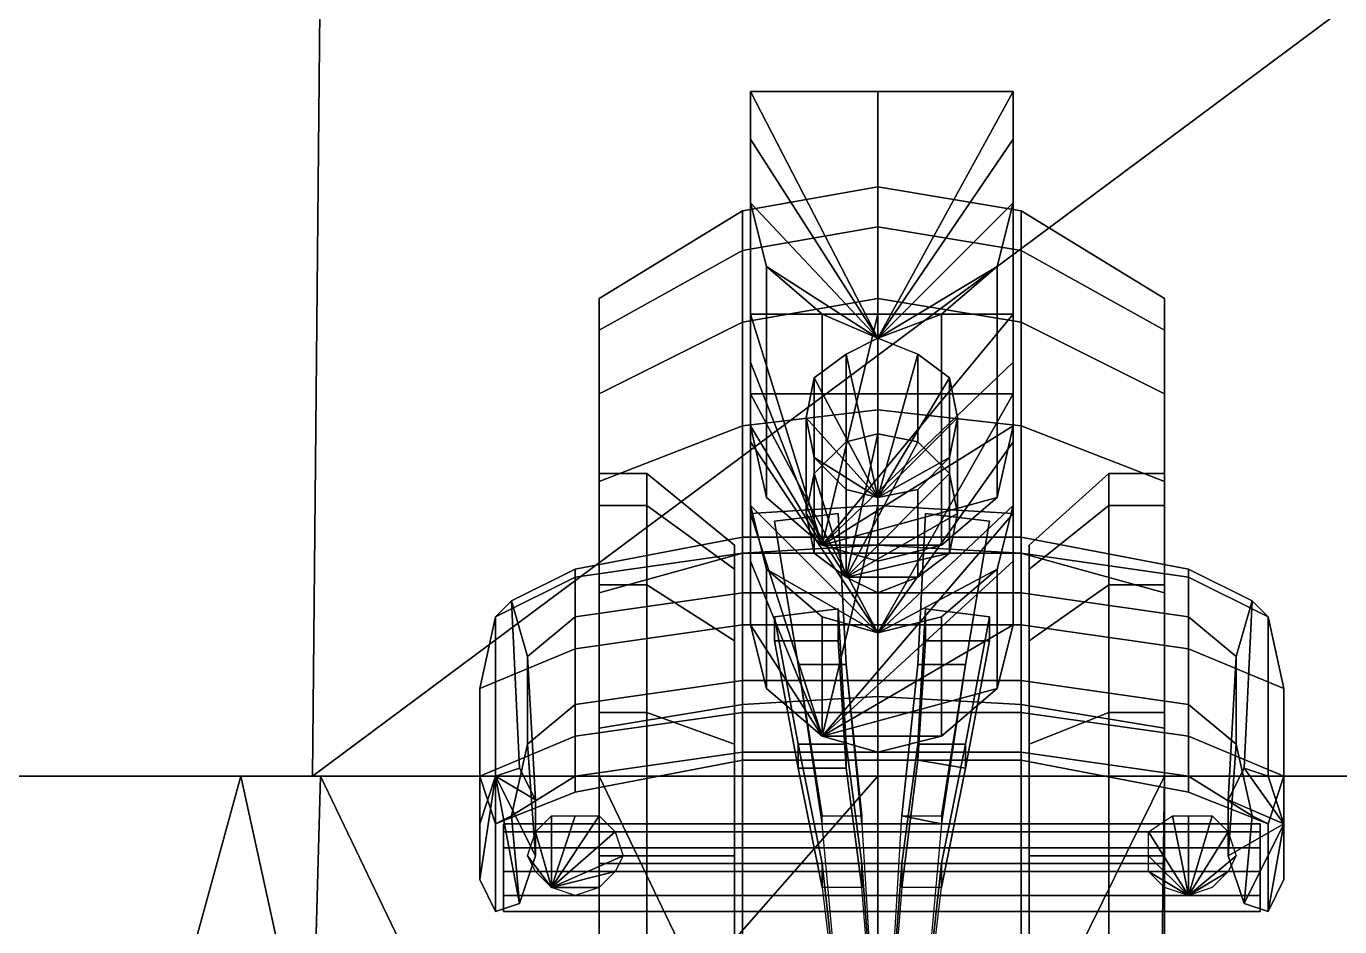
# Model space of a CAD drawing. Extents: x -2750 to 2751, y -1310 to 2918.
# Drawn here: x -106.9 to 58, y -1012.9 to -899.8 of the extents above; entities that cross this region are included whole.
import ezdxf

# ---------------------------------------------------------------- set-up
doc = ezdxf.new("R2010")
doc.units = 0

msp = doc.modelspace()

# ---------------------------------------------------------------- linework, layer by layer
at = {"layer": '219921', "color": 1}
for points in [[(0, -936, -251), (-16, -936, -251), (-16, -908, -127), (0, -908, -127)], [(-16, -936, -251), (-16, -942, -250), (-16, -914, -126), (-16, -908, -127)], [(0, -939, -120), (0, -908, -127), (-16, -908, -127), (0, -939, -120)], [(0, -939, -120), (-16, -908, -127), (-16, -914, -126), (0, -939, -120)], [(17, -936, -251), (0, -936, -251), (0, -908, -127), (17, -908, -127)], [(0, -939, -120), (17, -914, -126), (17, -908, -127), (0, -939, -120)], [(0, -939, -120), (17, -908, -127), (0, -908, -127), (0, -939, -120)], [(17, -942, -250), (17, -936, -251), (17, -908, -127), (17, -914, -126)], [(-16, -942, -250), (-16, -950, -248), (-16, -922, -124), (-16, -914, -126)], [(0, -939, -120), (-16, -914, -126), (-16, -922, -124), (0, -939, -120)], [(0, -939, -120), (17, -922, -124), (17, -914, -126), (0, -939, -120)], [(17, -950, -248), (17, -942, -250), (17, -914, -126), (17, -922, -124)], [(-17, -928, -480), (-17, -923, -461), (0, -920, -461), (0, -925, -481)], [(-17, -923, -461), (-17, -923, -441), (0, -920, -440), (0, -920, -461)], [(-17, -923, -441), (-17, -928, -421), (0, -925, -420), (0, -920, -440)], [(0, -925, -481), (0, -920, -461), (18, -923, -461), (18, -928, -480)], [(0, -920, -461), (0, -920, -440), (18, -923, -441), (18, -923, -461)], [(0, -920, -440), (0, -925, -420), (18, -928, -421), (18, -923, -441)], [(-16, -950, -248), (-14, -959, -246), (-14, -930, -122), (-16, -922, -124)], [(0, -939, -120), (-16, -922, -124), (-14, -930, -122), (0, -939, -120)], [(0, -939, -120), (15, -930, -122), (17, -922, -124), (0, -939, -120)], [(15, -959, -246), (17, -950, -248), (17, -922, -124), (15, -930, -122)], [(-35, -938, -476), (-35, -934, -459), (-17, -923, -461), (-17, -928, -480)], [(-35, -934, -459), (-35, -934, -442), (-17, -923, -441), (-17, -923, -461)], [(-35, -934, -442), (-35, -938, -425), (-17, -928, -421), (-17, -923, -441)], [(18, -928, -480), (18, -923, -461), (36, -934, -459), (36, -938, -476)], [(18, -923, -461), (18, -923, -441), (36, -934, -442), (36, -934, -459)], [(18, -923, -441), (18, -928, -421), (36, -938, -425), (36, -934, -442)], [(-17, -937, -497), (-17, -928, -480), (0, -925, -481), (0, -934, -499)], [(-17, -928, -421), (-17, -937, -404), (0, -934, -402), (0, -925, -420)], [(0, -934, -499), (0, -925, -481), (18, -928, -480), (18, -937, -497)], [(0, -925, -420), (0, -934, -402), (18, -937, -404), (18, -928, -421)], [(-35, -946, -491), (-35, -938, -476), (-17, -928, -480), (-17, -937, -497)], [(-35, -938, -425), (-35, -946, -410), (-17, -937, -404), (-17, -928, -421)], [(18, -937, -497), (18, -928, -480), (36, -938, -476), (36, -946, -491)], [(18, -928, -421), (18, -937, -404), (36, -946, -410), (36, -938, -425)], [(-14, -959, -246), (-7, -965, -245), (-7, -936, -121), (-14, -930, -122)], [(0, -939, -120), (-14, -930, -122), (-7, -936, -121), (0, -939, -120)], [(0, -939, -120), (8, -936, -121), (15, -930, -122), (0, -939, -120)], [(8, -965, -245), (15, -959, -246), (15, -930, -122), (8, -936, -121)], [(-35, -960, -432), (-35, -938, -425), (-35, -934, -442), (-35, -960, -432)], [(-35, -934, -442), (-35, -956, -451), (-35, -960, -432), (-35, -934, -442)], [(-35, -956, -451), (-35, -934, -442), (-35, -934, -459), (-35, -956, -451)], [(-35, -934, -459), (-35, -960, -469), (-35, -956, -451), (-35, -934, -459)], [(-35, -960, -469), (-35, -934, -459), (-35, -938, -476), (-35, -960, -469)], [(-17, -950, -512), (-17, -937, -497), (0, -934, -499), (0, -948, -515)], [(-17, -937, -404), (-17, -950, -389), (0, -948, -386), (0, -934, -402)], [(0, -948, -515), (0, -934, -499), (18, -937, -497), (18, -950, -512)], [(0, -934, -402), (0, -948, -386), (18, -950, -389), (18, -937, -404)], [(36, -934, -442), (36, -938, -425), (36, -960, -432), (36, -934, -442)], [(36, -960, -432), (36, -956, -451), (36, -934, -442), (36, -960, -432)], [(36, -934, -459), (36, -934, -442), (36, -956, -451), (36, -934, -459)], [(36, -956, -451), (36, -960, -469), (36, -934, -459), (36, -956, -451)], [(36, -938, -476), (36, -934, -459), (36, -960, -469), (36, -938, -476)], [(-7, -965, -245), (-16, -942, -250), (-16, -936, -251), (-7, -965, -245)], [(-7, -965, -245), (-16, -936, -251), (0, -936, -251), (-7, -965, -245)], [(-7, -965, -245), (0, -967, -245), (0, -939, -120), (-7, -936, -121)], [(-7, -965, -245), (0, -936, -251), (17, -936, -251), (-7, -965, -245)], [(-7, -965, -245), (17, -936, -251), (17, -942, -250), (-7, -965, -245)], [(0, -967, -245), (8, -965, -245), (8, -936, -121), (0, -939, -120)], [(-35, -957, -504), (-35, -946, -491), (-17, -937, -497), (-17, -950, -512)], [(-35, -946, -410), (-35, -957, -397), (-17, -950, -389), (-17, -937, -404)], [(-35, -970, -416), (-35, -946, -410), (-35, -938, -425), (-35, -970, -416)], [(-35, -938, -425), (-35, -960, -432), (-35, -970, -416), (-35, -938, -425)], [(-35, -938, -476), (-35, -970, -485), (-35, -960, -469), (-35, -938, -476)], [(-35, -970, -485), (-35, -938, -476), (-35, -946, -491), (-35, -970, -485)], [(18, -950, -512), (18, -937, -497), (36, -946, -491), (36, -957, -504)], [(18, -937, -404), (18, -950, -389), (36, -957, -397), (36, -946, -410)], [(36, -938, -425), (36, -946, -410), (36, -960, -432), (36, -938, -425)], [(36, -960, -469), (36, -970, -485), (36, -938, -476), (36, -960, -469)], [(36, -946, -491), (36, -938, -476), (36, -970, -485), (36, -946, -491)], [(0, -951, -299), (-4, -952, -299), (-4, -941, -244), (0, -939, -244)], [(0, -959, -240), (0, -939, -244), (-4, -941, -244), (0, -959, -240)], [(5, -952, -299), (0, -951, -299), (0, -939, -244), (5, -941, -244)], [(0, -959, -240), (5, -941, -244), (0, -939, -244), (0, -959, -240)], [(-4, -952, -299), (-8, -956, -298), (-8, -944, -243), (-4, -941, -244)], [(0, -959, -240), (-4, -941, -244), (-8, -944, -243), (0, -959, -240)], [(0, -959, -240), (9, -944, -243), (5, -941, -244), (0, -959, -240)], [(9, -956, -298), (5, -952, -299), (5, -941, -244), (9, -944, -243)], [(-7, -965, -245), (-16, -950, -248), (-16, -942, -250), (-7, -965, -245)], [(-7, -965, -245), (17, -942, -250), (17, -950, -248), (-7, -965, -245)], [(-8, -956, -298), (-9, -961, -297), (-9, -949, -242), (-8, -944, -243)], [(0, -959, -240), (-8, -944, -243), (-9, -949, -242), (0, -959, -240)], [(0, -959, -240), (10, -949, -242), (9, -944, -243), (0, -959, -240)], [(10, -961, -297), (9, -956, -298), (9, -944, -243), (10, -949, -242)], [(-35, -970, -416), (-35, -957, -397), (-35, -946, -410), (-35, -970, -416)], [(-35, -970, -485), (-35, -946, -491), (-35, -957, -504), (-35, -970, -485)], [(0, -960, -358), (-16, -961, -358), (-16, -946, -296), (0, -946, -296)], [(-16, -961, -358), (-16, -967, -356), (-16, -952, -294), (-16, -946, -296)], [(0, -976, -289), (0, -946, -296), (-16, -946, -296), (0, -976, -289)], [(0, -976, -289), (-16, -946, -296), (-16, -952, -294), (0, -976, -289)], [(17, -961, -358), (0, -960, -358), (0, -946, -296), (17, -946, -296)], [(0, -976, -289), (17, -952, -294), (17, -946, -296), (0, -976, -289)], [(0, -976, -289), (17, -946, -296), (0, -946, -296), (0, -976, -289)], [(17, -967, -356), (17, -961, -358), (17, -946, -296), (17, -952, -294)], [(36, -946, -410), (36, -957, -397), (36, -970, -416), (36, -946, -410)], [(36, -970, -416), (36, -960, -432), (36, -946, -410), (36, -970, -416)], [(36, -957, -504), (36, -946, -491), (36, -970, -485), (36, -957, -504)], [(-17, -966, -524), (-17, -950, -512), (0, -948, -515), (0, -965, -527)], [(-17, -950, -389), (-17, -966, -378), (0, -965, -375), (0, -948, -386)], [(0, -965, -527), (0, -948, -515), (18, -950, -512), (18, -966, -524)], [(0, -948, -386), (0, -965, -375), (18, -966, -378), (18, -950, -389)], [(-35, -971, -514), (-35, -957, -504), (-17, -950, -512), (-17, -966, -524)], [(-35, -957, -397), (-35, -971, -387), (-17, -966, -378), (-17, -950, -389)], [(-7, -965, -245), (-14, -959, -246), (-16, -950, -248), (-7, -965, -245)], [(-9, -961, -297), (-8, -966, -296), (-8, -954, -241), (-9, -949, -242)], [(0, -959, -240), (-9, -949, -242), (-8, -954, -241), (0, -959, -240)], [(-7, -965, -245), (17, -950, -248), (15, -959, -246), (-7, -965, -245)], [(0, -959, -240), (9, -954, -241), (10, -949, -242), (0, -959, -240)], [(9, -966, -296), (10, -961, -297), (10, -949, -242), (9, -954, -241)], [(18, -966, -524), (18, -950, -512), (36, -957, -504), (36, -971, -514)], [(18, -950, -389), (18, -966, -378), (36, -971, -387), (36, -957, -397)], [(-4, -969, -296), (-4, -952, -299), (0, -951, -299), (-4, -969, -296)], [(-4, -969, -296), (0, -951, -299), (5, -952, -299), (-4, -969, -296)], [(-16, -967, -356), (-16, -975, -354), (-16, -960, -293), (-16, -952, -294)], [(0, -976, -289), (-16, -952, -294), (-16, -960, -293), (0, -976, -289)], [(-4, -969, -296), (-8, -956, -298), (-4, -952, -299), (-4, -969, -296)], [(-4, -969, -296), (5, -952, -299), (9, -956, -298), (-4, -969, -296)], [(0, -976, -289), (17, -960, -293), (17, -952, -294), (0, -976, -289)], [(17, -975, -354), (17, -967, -356), (17, -952, -294), (17, -960, -293)], [(-8, -966, -296), (-4, -969, -296), (-4, -958, -240), (-8, -954, -241)], [(0, -959, -240), (-8, -954, -241), (-4, -958, -240), (0, -959, -240)], [(0, -959, -240), (5, -958, -240), (9, -954, -241), (0, -959, -240)], [(5, -969, -296), (9, -966, -296), (9, -954, -241), (5, -958, -240)], [(-29, -960, -469), (-29, -956, -451), (-35, -956, -451), (-35, -960, -469)], [(-29, -956, -451), (-29, -960, -432), (-35, -960, -432), (-35, -956, -451)], [(-18, -968, -466), (-18, -965, -451), (-29, -956, -451), (-29, -960, -469)], [(-18, -965, -451), (-18, -968, -436), (-29, -960, -432), (-29, -956, -451)], [(-4, -969, -296), (-9, -961, -297), (-8, -956, -298), (-4, -969, -296)], [(-4, -969, -296), (9, -956, -298), (10, -961, -297), (-4, -969, -296)], [(29, -960, -469), (29, -956, -451), (19, -965, -451), (19, -968, -466)], [(29, -956, -451), (29, -960, -432), (19, -968, -436), (19, -965, -451)], [(36, -960, -469), (36, -956, -451), (29, -956, -451), (29, -960, -469)], [(36, -956, -451), (36, -960, -432), (29, -960, -432), (29, -956, -451)], [(-35, -986, -406), (-35, -971, -387), (-35, -957, -397), (-35, -986, -406)], [(-35, -957, -397), (-35, -970, -416), (-35, -986, -406), (-35, -957, -397)], [(-35, -986, -496), (-35, -970, -485), (-35, -957, -504), (-35, -986, -496)], [(-35, -986, -496), (-35, -957, -504), (-35, -971, -514), (-35, -986, -496)], [(-4, -969, -296), (0, -971, -295), (0, -959, -240), (-4, -958, -240)], [(0, -971, -295), (5, -969, -296), (5, -958, -240), (0, -959, -240)], [(36, -957, -397), (36, -971, -387), (36, -970, -416), (36, -957, -397)], [(36, -971, -514), (36, -957, -504), (36, -970, -485), (36, -971, -514)], [(-7, -965, -245), (15, -959, -246), (8, -965, -245), (-7, -965, -245)], [(-29, -970, -485), (-29, -960, -469), (-35, -960, -469), (-35, -970, -485)], [(-29, -960, -432), (-29, -970, -416), (-35, -970, -416), (-35, -960, -432)], [(-18, -977, -478), (-18, -968, -466), (-29, -960, -469), (-29, -970, -485)], [(-18, -968, -436), (-18, -977, -423), (-29, -970, -416), (-29, -960, -432)], [(-16, -975, -354), (-14, -983, -353), (-14, -968, -291), (-16, -960, -293)], [(0, -976, -289), (-16, -960, -293), (-14, -968, -291), (0, -976, -289)], [(-7, -989, -351), (-16, -961, -358), (0, -960, -358), (-7, -989, -351)], [(-7, -989, -351), (-16, -967, -356), (-16, -961, -358), (-7, -989, -351)], [(-4, -980, -245), (-10, -980, -245), (-13, -962, -243), (-5, -961, -243)], [(-10, -980, -237), (-4, -980, -237), (-5, -961, -235), (-13, -962, -235)], [(-5, -961, -235), (-5, -961, -243), (-13, -962, -243), (-13, -962, -235)], [(-4, -969, -296), (-8, -966, -296), (-9, -961, -297), (-4, -969, -296)], [(-7, -989, -351), (0, -960, -358), (17, -961, -358), (-7, -989, -351)], [(-7, -989, -351), (17, -961, -358), (17, -967, -356), (-7, -989, -351)], [(-4, -969, -296), (10, -961, -297), (9, -966, -296), (-4, -969, -296)], [(0, -976, -289), (15, -968, -291), (17, -960, -293), (0, -976, -289)], [(6, -961, -243), (14, -962, -243), (11, -980, -245), (5, -980, -245)], [(14, -962, -235), (6, -961, -235), (5, -980, -237), (11, -980, -238)], [(14, -962, -235), (14, -962, -243), (6, -961, -243), (6, -961, -235)], [(15, -983, -353), (17, -975, -354), (17, -960, -293), (15, -968, -291)], [(29, -970, -485), (29, -960, -469), (19, -968, -466), (19, -977, -478)], [(29, -960, -432), (29, -970, -416), (19, -977, -423), (19, -968, -436)], [(36, -970, -485), (36, -960, -469), (29, -960, -469), (29, -970, -485)], [(36, -960, -432), (36, -970, -416), (29, -970, -416), (29, -960, -432)], [(-38, -974, -381), (-38, -968, -378), (-17, -964, -365), (-17, -971, -368)], [(-38, -968, -378), (-38, -969, -371), (-17, -966, -358), (-17, -964, -365)], [(-17, -971, -368), (-17, -964, -365), (18, -964, -365), (18, -971, -368)], [(-17, -964, -365), (-17, -966, -358), (18, -966, -358), (18, -964, -365)], [(18, -971, -368), (18, -964, -365), (39, -968, -378), (39, -974, -381)], [(18, -964, -365), (18, -966, -358), (39, -969, -371), (39, -968, -378)], [(-38, -969, -371), (-38, -978, -364), (-17, -975, -351), (-17, -966, -358)], [(-35, -988, -520), (-35, -971, -514), (-17, -966, -524), (-17, -985, -531)], [(-35, -971, -387), (-35, -988, -381), (-17, -985, -371), (-17, -966, -378)], [(-18, -990, -415), (-18, -968, -436), (-18, -965, -451), (-18, -990, -415)], [(-18, -990, -415), (-18, -965, -451), (-18, -968, -466), (-18, -990, -415)], [(-17, -985, -531), (-17, -966, -524), (0, -965, -527), (0, -984, -534)], [(-17, -966, -378), (-17, -985, -371), (0, -984, -367), (0, -965, -375)], [(-17, -966, -358), (-17, -975, -351), (18, -975, -351), (18, -966, -358)], [(-7, -965, -245), (8, -965, -245), (0, -967, -245), (-7, -965, -245)], [(-4, -969, -296), (9, -966, -296), (5, -969, -296), (-4, -969, -296)], [(0, -984, -534), (0, -965, -527), (18, -966, -524), (18, -985, -531)], [(0, -965, -375), (0, -984, -367), (18, -985, -371), (18, -966, -378)], [(18, -966, -358), (18, -975, -351), (39, -978, -364), (39, -969, -371)], [(18, -985, -531), (18, -966, -524), (36, -971, -514), (36, -988, -520)], [(18, -966, -378), (18, -985, -371), (36, -988, -381), (36, -971, -387)], [(19, -1004, -412), (19, -968, -466), (19, -965, -451), (19, -1004, -412)], [(19, -1004, -412), (19, -965, -451), (19, -968, -436), (19, -1004, -412)], [(-46, -972, -395), (-48, -974, -389), (-38, -969, -371), (-38, -968, -378)], [(-44, -979, -398), (-46, -972, -395), (-38, -968, -378), (-38, -974, -381)], [(-18, -990, -415), (-18, -977, -423), (-18, -968, -436), (-18, -990, -415)], [(-18, -990, -415), (-18, -968, -466), (-18, -977, -478), (-18, -990, -415)], [(-7, -989, -351), (-16, -975, -354), (-16, -967, -356), (-7, -989, -351)], [(-14, -983, -353), (-7, -989, -351), (-7, -974, -289), (-14, -968, -291)], [(0, -976, -289), (-14, -968, -291), (-7, -974, -289), (0, -976, -289)], [(-7, -989, -351), (17, -967, -356), (17, -975, -354), (-7, -989, -351)], [(0, -976, -289), (8, -974, -289), (15, -968, -291), (0, -976, -289)], [(8, -989, -351), (15, -983, -353), (15, -968, -291), (8, -974, -289)], [(19, -1004, -412), (19, -977, -478), (19, -968, -466), (19, -1004, -412)], [(19, -1004, -412), (19, -968, -436), (19, -977, -423), (19, -1004, -412)], [(39, -974, -381), (39, -968, -378), (47, -972, -395), (45, -979, -398)], [(39, -968, -378), (39, -969, -371), (49, -974, -389), (47, -972, -395)], [(-48, -974, -389), (-50, -983, -382), (-38, -978, -364), (-38, -969, -371)], [(-4, -969, -296), (5, -969, -296), (0, -971, -295), (-4, -969, -296)], [(39, -969, -371), (39, -978, -364), (51, -983, -382), (49, -974, -389)], [(-38, -985, -378), (-38, -974, -381), (-17, -971, -368), (-17, -982, -365)], [(-29, -986, -496), (-29, -970, -485), (-35, -970, -485), (-35, -986, -496)], [(-29, -970, -416), (-29, -986, -406), (-35, -986, -406), (-35, -970, -416)], [(-35, -986, -406), (-35, -988, -381), (-35, -971, -387), (-35, -986, -406)], [(-35, -986, -496), (-35, -971, -514), (-35, -988, -520), (-35, -986, -496)], [(-18, -990, -487), (-18, -977, -478), (-29, -970, -485), (-29, -986, -496)], [(-18, -977, -423), (-18, -990, -415), (-29, -986, -406), (-29, -970, -416)], [(-17, -982, -365), (-17, -971, -368), (18, -971, -368), (18, -982, -365)], [(18, -982, -365), (18, -971, -368), (39, -974, -381), (39, -985, -378)], [(29, -986, -496), (29, -970, -485), (19, -977, -478), (19, -990, -487)], [(29, -970, -416), (29, -986, -406), (19, -990, -415), (19, -977, -423)], [(36, -986, -496), (36, -970, -485), (29, -970, -485), (29, -986, -496)], [(36, -970, -416), (36, -986, -406), (29, -986, -406), (29, -970, -416)], [(36, -986, -406), (36, -970, -416), (36, -971, -387), (36, -986, -406)], [(36, -988, -520), (36, -971, -514), (36, -970, -485), (36, -988, -520)], [(36, -988, -520), (36, -970, -485), (36, -986, -496), (36, -988, -520)], [(36, -971, -387), (36, -988, -381), (36, -986, -406), (36, -971, -387)], [(-45, -993, -456), (-48, -994, -451), (-48, -974, -389), (-46, -972, -395)], [(-43, -997, -459), (-45, -993, -456), (-46, -972, -395), (-44, -979, -398)], [(-5, -973, -300), (-13, -974, -299), (-10, -990, -289), (-4, -990, -290)], [(-13, -977, -306), (-13, -974, -299), (-5, -973, -300), (-5, -977, -307)], [(-5, -977, -307), (-5, -973, -300), (-4, -990, -290), (-4, -993, -296)], [(5, -992, -296), (5, -990, -290), (6, -973, -300), (6, -977, -307)], [(5, -990, -290), (11, -990, -289), (14, -974, -299), (6, -973, -300)], [(6, -977, -307), (6, -973, -300), (14, -974, -299), (14, -977, -306)], [(45, -979, -398), (47, -972, -395), (46, -993, -457), (44, -997, -459)], [(47, -972, -395), (49, -974, -389), (49, -994, -450), (46, -993, -457)], [(-48, -994, -451), (-50, -1000, -444), (-50, -983, -382), (-48, -974, -389)], [(-44, -990, -395), (-44, -979, -398), (-38, -974, -381), (-38, -985, -378)], [(-13, -974, -299), (-13, -977, -306), (-10, -993, -296), (-10, -990, -289)], [(-7, -989, -351), (0, -991, -351), (0, -976, -289), (-7, -974, -289)], [(0, -991, -351), (8, -989, -351), (8, -974, -289), (0, -976, -289)], [(11, -990, -289), (11, -993, -296), (14, -977, -306), (14, -974, -299)], [(39, -985, -378), (39, -974, -381), (45, -979, -398), (45, -990, -395)], [(49, -974, -389), (51, -983, -382), (51, -1000, -444), (49, -994, -450)], [(-38, -978, -364), (-38, -989, -361), (-17, -986, -348), (-17, -975, -351)], [(-17, -975, -351), (-17, -986, -348), (18, -986, -348), (18, -975, -351)], [(-7, -989, -351), (-14, -983, -353), (-16, -975, -354), (-7, -989, -351)], [(-7, -989, -351), (17, -975, -354), (15, -983, -353), (-7, -989, -351)], [(18, -975, -351), (18, -986, -348), (39, -989, -361), (39, -978, -364)], [(-50, -983, -382), (-50, -994, -379), (-38, -989, -361), (-38, -978, -364)], [(-18, -990, -415), (-18, -977, -478), (-18, -990, -487), (-18, -990, -415)], [(-13, -977, -306), (-5, -977, -307), (-4, -993, -296), (-10, -993, -296)], [(11, -993, -296), (5, -992, -296), (6, -977, -307), (14, -977, -306)], [(19, -1004, -412), (19, -990, -487), (19, -977, -478), (19, -1004, -412)], [(19, -1004, -412), (19, -977, -423), (19, -990, -415), (19, -1004, -412)], [(39, -978, -364), (39, -989, -361), (51, -994, -379), (51, -983, -382)], [(-43, -1004, -456), (-43, -997, -459), (-44, -979, -398), (-44, -990, -395)], [(45, -990, -395), (45, -979, -398), (44, -997, -459), (44, -1004, -456)], [(-2, -1000, -250), (-7, -1000, -250), (-10, -980, -245), (-4, -980, -245)], [(-7, -1000, -250), (-7, -999, -242), (-10, -980, -237), (-10, -980, -245)], [(-7, -999, -242), (-2, -999, -242), (-4, -980, -237), (-10, -980, -237)], [(-2, -999, -242), (-2, -1000, -250), (-4, -980, -245), (-4, -980, -237)], [(5, -980, -237), (5, -980, -245), (3, -999, -250), (3, -999, -242)], [(5, -980, -245), (11, -980, -245), (8, -1000, -250), (3, -999, -250)], [(11, -980, -238), (5, -980, -237), (3, -999, -242), (8, -999, -242)], [(11, -980, -245), (11, -980, -238), (8, -999, -242), (8, -1000, -250)], [(-50, -1000, -444), (-50, -1007, -441), (-50, -994, -379), (-50, -983, -382)], [(-38, -994, -371), (-38, -985, -378), (-17, -982, -365), (-17, -991, -358)], [(-17, -991, -358), (-17, -982, -365), (18, -982, -365), (18, -991, -358)], [(-7, -989, -351), (15, -983, -353), (8, -989, -351), (-7, -989, -351)], [(18, -991, -358), (18, -982, -365), (39, -985, -378), (39, -994, -371)], [(51, -983, -382), (51, -994, -379), (51, -1007, -441), (51, -1000, -444)], [(-17, -1005, -533), (-17, -985, -531), (0, -984, -534), (0, -1005, -536)], [(-17, -985, -371), (-17, -1005, -368), (0, -1005, -365), (0, -984, -367)], [(0, -1005, -536), (0, -984, -534), (18, -985, -531), (18, -1005, -533)], [(0, -984, -367), (0, -1005, -365), (18, -1005, -368), (18, -985, -371)], [(-46, -999, -388), (-44, -990, -395), (-38, -985, -378), (-38, -994, -371)], [(-38, -989, -361), (-38, -996, -364), (-17, -992, -351), (-17, -986, -348)], [(-35, -1005, -522), (-35, -988, -520), (-17, -985, -531), (-17, -1005, -533)], [(-35, -988, -381), (-35, -1005, -379), (-17, -1005, -368), (-17, -985, -371)], [(-29, -1004, -499), (-29, -986, -496), (-35, -986, -496), (-35, -1004, -499)], [(-29, -986, -406), (-29, -1004, -402), (-35, -1004, -402), (-35, -986, -406)], [(-35, -988, -381), (-35, -986, -406), (-35, -1004, -402), (-35, -988, -381)], [(-35, -1004, -499), (-35, -986, -496), (-35, -988, -520), (-35, -1004, -499)], [(-18, -1004, -490), (-18, -990, -487), (-29, -986, -496), (-29, -1004, -499)], [(-18, -990, -415), (-18, -1004, -412), (-29, -1004, -402), (-29, -986, -406)], [(-17, -986, -348), (-17, -992, -351), (18, -992, -351), (18, -986, -348)], [(18, -1005, -533), (18, -985, -531), (36, -988, -520), (36, -1005, -522)], [(18, -985, -371), (18, -1005, -368), (36, -1005, -379), (36, -988, -381)], [(18, -986, -348), (18, -992, -351), (39, -996, -364), (39, -989, -361)], [(29, -1004, -499), (29, -986, -496), (19, -990, -487), (19, -1004, -490)], [(29, -986, -406), (29, -1004, -402), (19, -1004, -412), (19, -990, -415)], [(36, -1004, -499), (36, -986, -496), (29, -986, -496), (29, -1004, -499)], [(36, -986, -406), (36, -1004, -402), (29, -1004, -402), (29, -986, -406)], [(36, -988, -381), (36, -1004, -402), (36, -986, -406), (36, -988, -381)], [(36, -986, -496), (36, -1004, -499), (36, -988, -520), (36, -986, -496)], [(39, -994, -371), (39, -985, -378), (45, -990, -395), (47, -999, -388)], [(-50, -994, -379), (-48, -1000, -382), (-38, -996, -364), (-38, -989, -361)], [(-35, -1005, -379), (-35, -988, -381), (-35, -1004, -402), (-35, -1005, -379)], [(-35, -1004, -499), (-35, -988, -520), (-35, -1005, -522), (-35, -1004, -499)], [(-7, -989, -351), (8, -989, -351), (0, -991, -351), (-7, -989, -351)], [(36, -1005, -379), (36, -1004, -402), (36, -988, -381), (36, -1005, -379)], [(36, -988, -520), (36, -1004, -499), (36, -1005, -522), (36, -988, -520)], [(39, -989, -361), (39, -996, -364), (49, -1000, -382), (51, -994, -379)], [(-45, -1010, -450), (-43, -1004, -456), (-44, -990, -395), (-46, -999, -388)], [(-38, -996, -364), (-38, -994, -371), (-17, -991, -358), (-17, -992, -351)], [(-18, -990, -415), (-18, -990, -487), (-18, -1004, -490), (-18, -990, -415)], [(-18, -990, -415), (-18, -1004, -490), (-18, -1019, -487), (-18, -990, -415)], [(-18, -990, -415), (-18, -1019, -487), (-18, -1032, -478), (-18, -990, -415)], [(-18, -990, -415), (-18, -1032, -478), (-18, -1041, -466), (-18, -990, -415)], [(-18, -990, -415), (-18, -1041, -466), (-18, -1044, -451), (-18, -990, -415)], [(-18, -990, -415), (-18, -1044, -451), (-18, -1041, -436), (-18, -990, -415)], [(-18, -990, -415), (-18, -1041, -436), (-18, -1032, -423), (-18, -990, -415)], [(-18, -990, -415), (-18, -1032, -423), (-18, -1019, -415), (-18, -990, -415)], [(-18, -990, -415), (-18, -1019, -415), (-18, -1004, -412), (-18, -990, -415)], [(-17, -992, -351), (-17, -991, -358), (18, -991, -358), (18, -992, -351)], [(-4, -990, -290), (-10, -990, -289), (-7, -1005, -277), (-2, -1005, -277)], [(-10, -990, -289), (-10, -993, -296), (-7, -1008, -284), (-7, -1005, -277)], [(-4, -993, -296), (-4, -990, -290), (-2, -1005, -277), (-2, -1008, -285)], [(3, -1008, -285), (3, -1005, -277), (5, -990, -290), (5, -992, -296)], [(3, -1005, -277), (8, -1005, -277), (11, -990, -289), (5, -990, -290)], [(8, -1005, -277), (8, -1008, -284), (11, -993, -296), (11, -990, -289)], [(18, -992, -351), (18, -991, -358), (39, -994, -371), (39, -996, -364)], [(19, -1004, -412), (19, -1004, -490), (19, -990, -487), (19, -1004, -412)], [(47, -999, -388), (45, -990, -395), (44, -1004, -456), (46, -1010, -450)], [(8, -1008, -284), (3, -1008, -285), (5, -992, -296), (11, -993, -296)], [(-50, -1007, -441), (-48, -1011, -444), (-48, -1000, -382), (-50, -994, -379)], [(-48, -994, -451), (-48, -1011, -444), (-50, -1007, -441), (-48, -994, -451)], [(-48, -994, -451), (-50, -1007, -441), (-50, -1000, -444), (-48, -994, -451)], [(-48, -994, -451), (-45, -993, -456), (-43, -997, -459), (-48, -994, -451)], [(-48, -1000, -382), (-46, -999, -388), (-38, -994, -371), (-38, -996, -364)], [(-48, -994, -451), (-43, -997, -459), (-43, -1004, -456), (-48, -994, -451)], [(-48, -994, -451), (-43, -1004, -456), (-45, -1010, -450), (-48, -994, -451)], [(-48, -994, -451), (-45, -1010, -450), (-48, -1011, -444), (-48, -994, -451)], [(-10, -993, -296), (-4, -993, -296), (-2, -1008, -285), (-7, -1008, -284)], [(39, -996, -364), (39, -994, -371), (47, -999, -388), (49, -1000, -382)], [(51, -1000, -444), (44, -997, -459), (46, -993, -457), (51, -1000, -444)], [(51, -1000, -444), (46, -993, -457), (49, -994, -450), (51, -1000, -444)], [(51, -994, -379), (49, -1000, -382), (49, -1011, -444), (51, -1007, -441)], [(51, -1000, -444), (44, -1004, -456), (44, -997, -459), (51, -1000, -444)], [(-48, -1011, -444), (-45, -1010, -450), (-46, -999, -388), (-48, -1000, -382)], [(-41, -1008, -451), (-43, -1001, -453), (-41, -999, -453), (-41, -1008, -451)], [(-41, -1008, -451), (-41, -999, -453), (-38, -999, -453), (-41, -1008, -451)], [(-41, -1008, -451), (-38, -999, -453), (-35, -999, -453), (-41, -1008, -451)], [(-41, -1008, -451), (-35, -999, -453), (-33, -1001, -453), (-41, -1008, -451)], [(3, -999, -250), (8, -1000, -250), (5, -1033, -259), (1, -1033, -259)], [(39, -1009, -451), (34, -1001, -453), (37, -999, -453), (39, -1009, -451)], [(39, -1009, -451), (37, -999, -453), (39, -999, -453), (39, -1009, -451)], [(39, -1009, -451), (39, -999, -453), (42, -999, -453), (39, -1009, -451)], [(39, -1009, -451), (42, -999, -453), (44, -1001, -453), (39, -1009, -451)], [(49, -1000, -382), (47, -999, -388), (46, -1010, -450), (49, -1011, -444)], [(-47, -1001, -451), (-47, -1000, -448), (48, -1000, -448), (48, -1001, -451)], [(-47, -1000, -448), (-47, -1001, -446), (48, -1001, -446), (48, -1000, -448)], [(-47, -1003, -453), (-47, -1001, -451), (48, -1001, -451), (48, -1003, -453)], [(-47, -1001, -446), (-47, -1003, -444), (48, -1003, -444), (48, -1001, -446)], [(-41, -1008, -451), (-44, -1004, -452), (-43, -1001, -453), (-41, -1008, -451)], [(-41, -1008, -451), (-33, -1001, -453), (-32, -1004, -452), (-41, -1008, -451)], [(0, -1033, -259), (-4, -1033, -259), (-7, -1000, -250), (-2, -1000, -250)], [(39, -1009, -451), (34, -1004, -452), (34, -1001, -453), (39, -1009, -451)], [(39, -1009, -451), (44, -1001, -453), (45, -1004, -452), (39, -1009, -451)], [(51, -1000, -444), (46, -1010, -450), (44, -1004, -456), (51, -1000, -444)], [(51, -1000, -444), (49, -1011, -444), (46, -1010, -450), (51, -1000, -444)], [(48, -1006, -443), (48, -1001, -451), (48, -1000, -448), (48, -1006, -443)], [(48, -1006, -443), (48, -1000, -448), (48, -1001, -446), (48, -1006, -443)], [(48, -1006, -443), (48, -1003, -453), (48, -1001, -451), (48, -1006, -443)], [(48, -1006, -443), (48, -1001, -446), (48, -1003, -444), (48, -1006, -443)], [(51, -1000, -444), (51, -1007, -441), (49, -1011, -444), (51, -1000, -444)], [(-47, -1006, -454), (-47, -1003, -453), (48, -1003, -453), (48, -1006, -454)], [(-47, -1003, -444), (-47, -1006, -443), (48, -1006, -443), (48, -1003, -444)], [(-41, -1008, -451), (-43, -1006, -451), (-44, -1004, -452), (-41, -1008, -451)], [(-41, -1008, -451), (-32, -1004, -452), (-33, -1006, -452), (-41, -1008, -451)], [(-29, -1004, -402), (-29, -1023, -406), (-35, -1023, -406), (-35, -1004, -402)], [(-29, -1023, -496), (-29, -1004, -499), (-35, -1004, -499), (-35, -1023, -496)], [(-35, -1004, -402), (-35, -1023, -406), (-35, -1022, -381), (-35, -1004, -402)], [(-35, -1004, -402), (-35, -1022, -381), (-35, -1005, -379), (-35, -1004, -402)], [(-35, -1004, -499), (-35, -1005, -522), (-35, -1022, -520), (-35, -1004, -499)], [(-35, -1022, -520), (-35, -1023, -496), (-35, -1004, -499), (-35, -1022, -520)], [(-18, -1004, -412), (-18, -1019, -415), (-29, -1023, -406), (-29, -1004, -402)], [(-18, -1019, -487), (-18, -1004, -490), (-29, -1004, -499), (-29, -1023, -496)], [(29, -1004, -402), (29, -1023, -406), (19, -1019, -415), (19, -1004, -412)], [(29, -1023, -496), (29, -1004, -499), (19, -1004, -490), (19, -1019, -487)], [(19, -1004, -412), (19, -1019, -415), (19, -1032, -423), (19, -1004, -412)], [(19, -1004, -412), (19, -1032, -423), (19, -1041, -436), (19, -1004, -412)], [(19, -1004, -412), (19, -1041, -436), (19, -1044, -451), (19, -1004, -412)], [(19, -1004, -412), (19, -1044, -451), (19, -1041, -466), (19, -1004, -412)], [(19, -1004, -412), (19, -1041, -466), (19, -1032, -478), (19, -1004, -412)], [(19, -1004, -412), (19, -1032, -478), (19, -1019, -487), (19, -1004, -412)], [(19, -1004, -412), (19, -1019, -487), (19, -1004, -490), (19, -1004, -412)], [(36, -1004, -402), (36, -1023, -406), (29, -1023, -406), (29, -1004, -402)], [(36, -1023, -496), (36, -1004, -499), (29, -1004, -499), (29, -1023, -496)], [(39, -1009, -451), (34, -1006, -452), (34, -1004, -452), (39, -1009, -451)], [(36, -1005, -379), (36, -1022, -381), (36, -1004, -402), (36, -1005, -379)], [(36, -1004, -499), (36, -1023, -496), (36, -1022, -520), (36, -1004, -499)], [(36, -1022, -520), (36, -1005, -522), (36, -1004, -499), (36, -1022, -520)], [(36, -1023, -406), (36, -1004, -402), (36, -1022, -381), (36, -1023, -406)], [(39, -1009, -451), (45, -1004, -452), (44, -1006, -451), (39, -1009, -451)], [(48, -1006, -443), (48, -1006, -454), (48, -1003, -453), (48, -1006, -443)], [(-47, -1006, -443), (-47, -1009, -444), (48, -1009, -444), (48, -1006, -443)], [(-47, -1009, -453), (-47, -1006, -454), (48, -1006, -454), (48, -1009, -453)], [(-41, -1008, -451), (-33, -1006, -452), (-35, -1008, -451), (-41, -1008, -451)], [(-35, -1005, -379), (-35, -1022, -381), (-17, -1024, -371), (-17, -1005, -368)], [(-35, -1022, -520), (-35, -1005, -522), (-17, -1005, -533), (-17, -1024, -531)], [(-17, -1005, -368), (-17, -1024, -371), (0, -1025, -367), (0, -1005, -365)], [(-17, -1024, -531), (-17, -1005, -533), (0, -1005, -536), (0, -1025, -534)], [(-2, -1005, -277), (-7, -1005, -277), (-4, -1032, -256), (0, -1032, -256)], [(-7, -1005, -277), (-7, -1008, -284), (-4, -1033, -259), (-4, -1032, -256)], [(-2, -1008, -285), (-2, -1005, -277), (0, -1032, -256), (0, -1033, -259)], [(0, -1005, -365), (0, -1025, -367), (18, -1024, -371), (18, -1005, -368)], [(0, -1025, -534), (0, -1005, -536), (18, -1005, -533), (18, -1024, -531)], [(1, -1033, -259), (1, -1032, -256), (3, -1005, -277), (3, -1008, -285)], [(1, -1032, -256), (5, -1032, -256), (8, -1005, -277), (3, -1005, -277)], [(5, -1032, -256), (5, -1033, -258), (8, -1008, -284), (8, -1005, -277)], [(18, -1005, -368), (18, -1024, -371), (36, -1022, -381), (36, -1005, -379)], [(18, -1024, -531), (18, -1005, -533), (36, -1005, -522), (36, -1022, -520)], [(39, -1009, -451), (36, -1008, -451), (34, -1006, -452), (39, -1009, -451)], [(39, -1009, -451), (44, -1006, -451), (42, -1008, -451), (39, -1009, -451)], [(48, -1006, -443), (48, -1009, -444), (48, -1011, -446), (48, -1006, -443)], [(48, -1006, -443), (48, -1011, -446), (48, -1011, -448), (48, -1006, -443)], [(48, -1006, -443), (48, -1011, -448), (48, -1011, -451), (48, -1006, -443)], [(48, -1006, -443), (48, -1011, -451), (48, -1009, -453), (48, -1006, -443)], [(48, -1006, -443), (48, -1009, -453), (48, -1006, -454), (48, -1006, -443)], [(-47, -1009, -444), (-47, -1011, -446), (48, -1011, -446), (48, -1009, -444)], [(-47, -1011, -451), (-47, -1009, -453), (48, -1009, -453), (48, -1011, -451)], [(-41, -1008, -451), (-35, -1008, -451), (-38, -1009, -451), (-41, -1008, -451)], [(-47, -1011, -446), (-47, -1011, -448), (48, -1011, -448), (48, -1011, -446)], [(-47, -1011, -448), (-47, -1011, -451), (48, -1011, -451), (48, -1011, -448)]]:
    msp.add_3dface(points, dxfattribs=at)
at = {"layer": '241129', "color": 1}
for points in [[(-71, -994, -106), (-70, -889, -19), (-71, -994, 27), (-71, -994, -106)], [(-70, -889, -19), (-71, -994, -106), (-70, -889, -188), (-70, -889, -19)], [(72, -994, 27), (-71, -994, 27), (70, -889, -19), (72, -994, 27)], [(-71, -994, 27), (-70, -889, -19), (70, -889, -19), (-71, -994, 27)], [(-71, -994, -106), (-71, -994, 27), (72, -994, 27), (-71, -994, -106)], [(72, -994, -106), (-71, -994, -106), (72, -994, 27), (72, -994, -106)]]:
    msp.add_3dface(points, dxfattribs=at)
at = {"layer": '257111', "color": 1}
for points in [[(-116, -1067, 184), (-72, -1067, 186), (-142, -994, 222), (-116, -1067, 184)], [(-72, -1067, 186), (-70, -994, 224), (-142, -994, 222), (-72, -1067, 186)], [(-100, -1067, -9), (-131, -1067, 8), (-127, -994, -95), (-100, -1067, -9)], [(-100, -1067, -9), (-127, -994, -95), (-80, -994, -106), (-100, -1067, -9)], [(-64, -1067, -17), (-100, -1067, -9), (-80, -994, -106), (-64, -1067, -17)], [(-64, -1067, -17), (-80, -994, -106), (0, -994, -109), (-64, -1067, -17)], [(-72, -1067, 186), (-35, -1067, 216), (-70, -994, 224), (-72, -1067, 186)], [(-35, -1067, 216), (-35, -994, 233), (-70, -994, 224), (-35, -1067, 216)], [(0, -1067, -19), (-64, -1067, -17), (0, -994, -109), (0, -1067, -19)], [(-35, -994, 233), (-35, -1067, 216), (0, -1067, 224), (-35, -994, 233)], [(0, -994, 235), (-35, -994, 233), (0, -1067, 224), (0, -994, 235)], [(0, -1067, 224), (35, -1067, 216), (36, -994, 233), (0, -1067, 224)], [(0, -1067, 224), (36, -994, 233), (0, -994, 235), (0, -1067, 224)], [(0, -1067, -19), (0, -994, -109), (81, -994, -106), (0, -1067, -19)], [(64, -1067, -17), (0, -1067, -19), (81, -994, -106), (64, -1067, -17)], [(72, -994, 224), (35, -1067, 216), (72, -1067, 186), (72, -994, 224)], [(72, -994, 224), (36, -994, 233), (35, -1067, 216), (72, -994, 224)]]:
    msp.add_3dface(points, dxfattribs=at)

doc.saveas('drawing.dxf')
